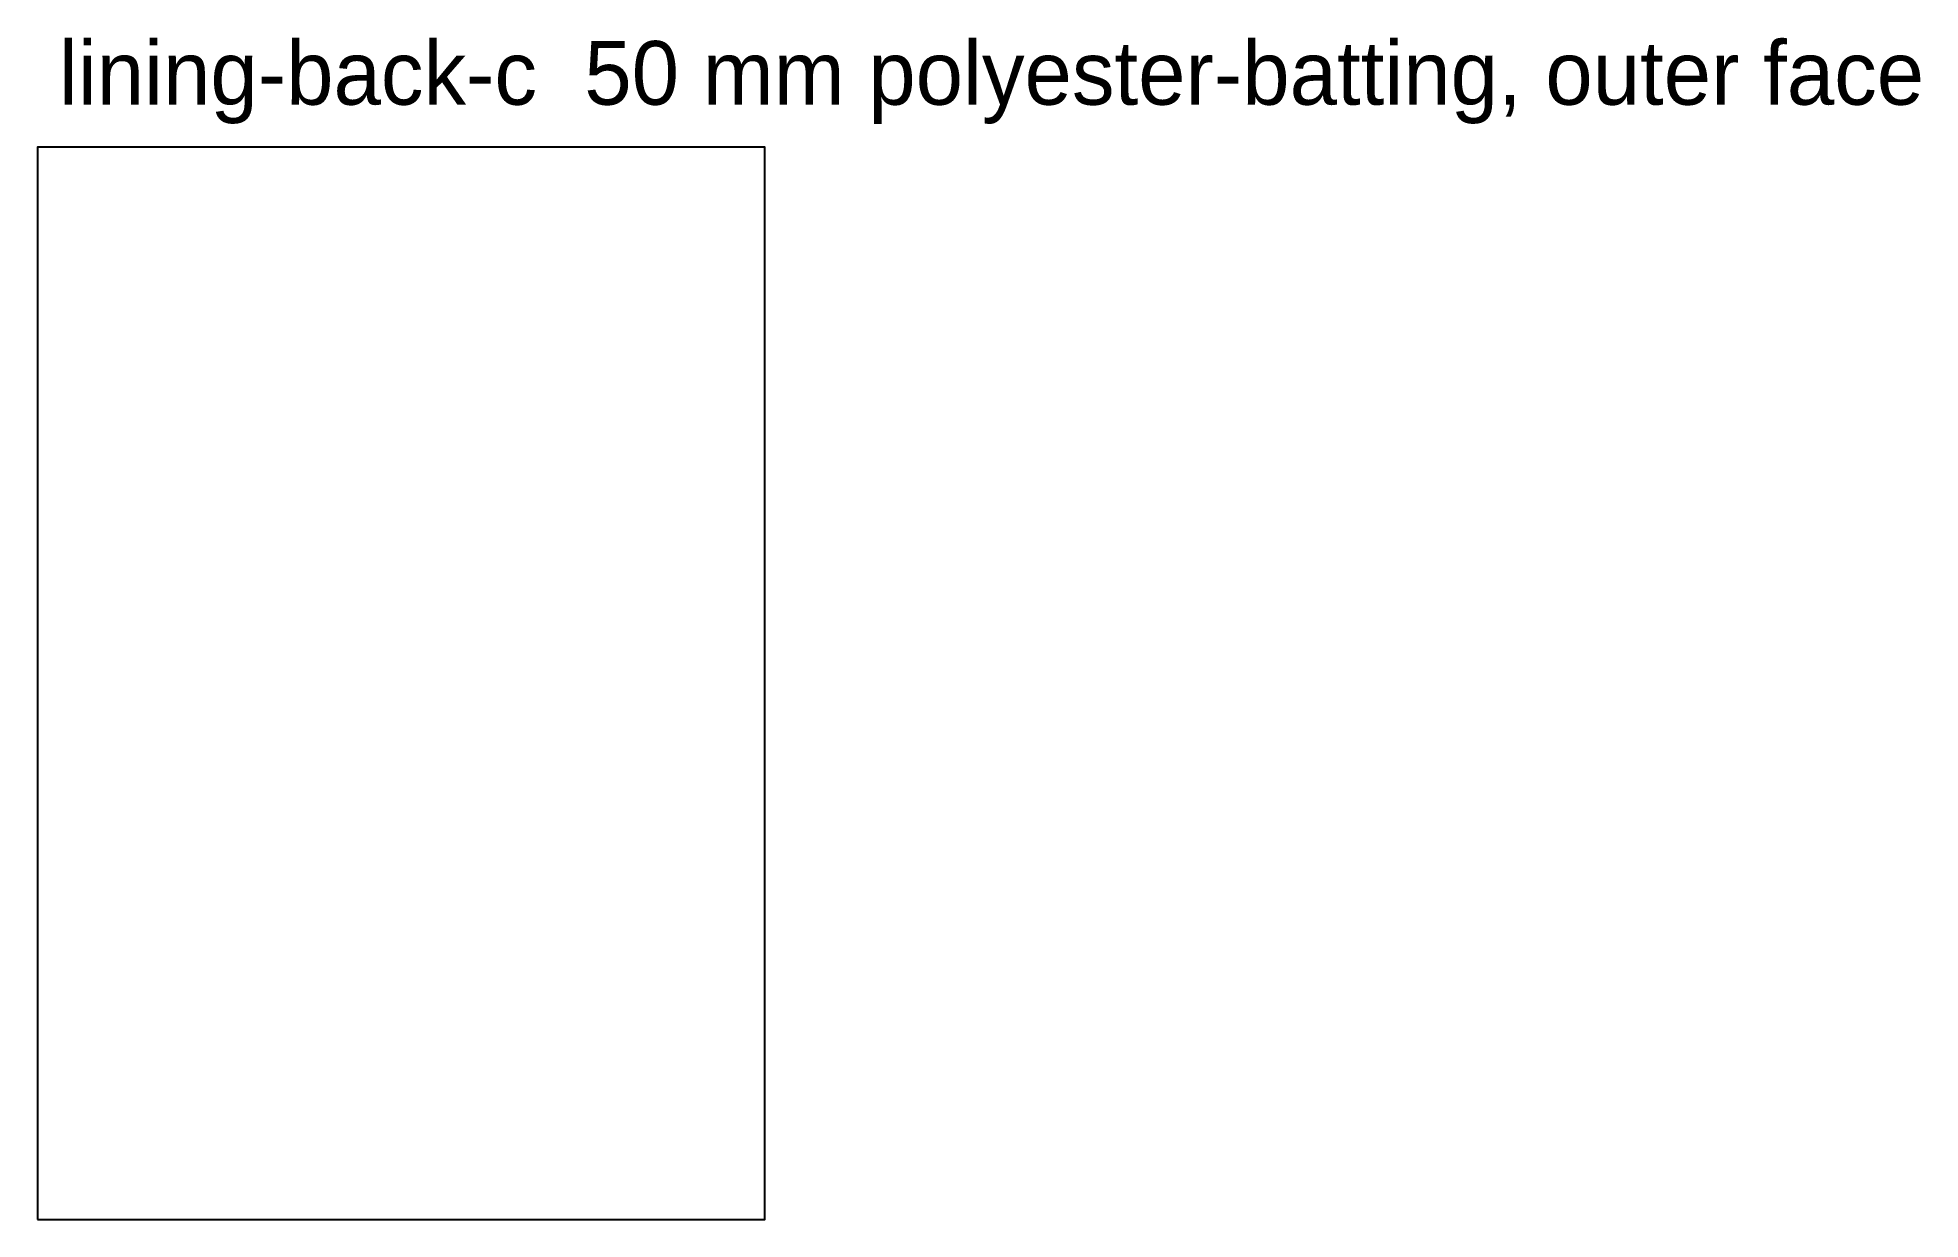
# Model space of a CAD drawing. Header units: millimetres. Extents: x 0 to 177, y 0 to 111.
import ezdxf

# ---------------------------------------------------------------- set-up
doc = ezdxf.new("R2010")
doc.units = ezdxf.units.MM
doc.layers.add('CUT_OUTSIDE', color=1, linetype='Continuous')
doc.layers.add('NOTES', color=7, linetype='Continuous')

msp = doc.modelspace()

# ---------------------------------------------------------------- linework, layer by layer
at = {"layer": 'CUT_OUTSIDE'}
msp.add_lwpolyline([(0, 0), (68.5, 0), (68.5, 101), (0, 101), (0, 0)], close=True, dxfattribs=at)

# ---------------------------------------------------------------- texts
at = {"layer": 'NOTES'}
msp.add_text('lining-back-c  50 mm polyester-batting, outer face', height=6, dxfattribs=at).set_placement((2, 105))

doc.saveas('drawing.dxf')
